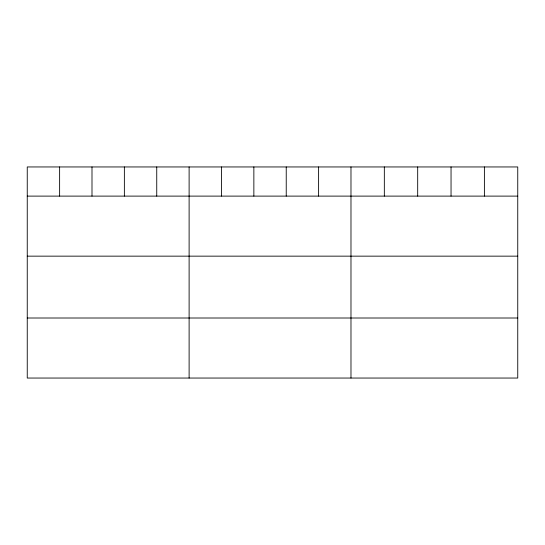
<?xml version="1.0" encoding="UTF-8"?>
<svg xmlns="http://www.w3.org/2000/svg" width="545" height="545" viewBox="0 0 545 545"><rect width="100%" height="100%" fill="white"/><g stroke="black" fill="none" stroke-linecap="round" stroke-linejoin="round"><path stroke-width="0.82" d="M517.75 196.111L517.75 378.046L27.25 378.046L27.25 166.954L517.75 166.954L517.75 196.111L27.25 196.111M27.25 256.15L517.75 256.15M27.25 318.007L517.75 318.007M484.396 166.954L484.396 196.111M451.042 166.954L451.042 196.111M417.688 166.954L417.688 196.111M384.334 166.954L384.334 196.111M350.98 166.954L350.98 378.046M318.607 166.954L318.607 196.111M286.234 166.954L286.234 196.111M253.861 166.954L253.861 196.111M221.488 166.954L221.488 196.111M189.115 166.954L189.115 378.046M156.742 166.954L156.742 196.111M124.369 166.954L124.369 196.111M91.996 166.954L91.996 196.111M59.623 166.954L59.623 196.111"/></g></svg>
